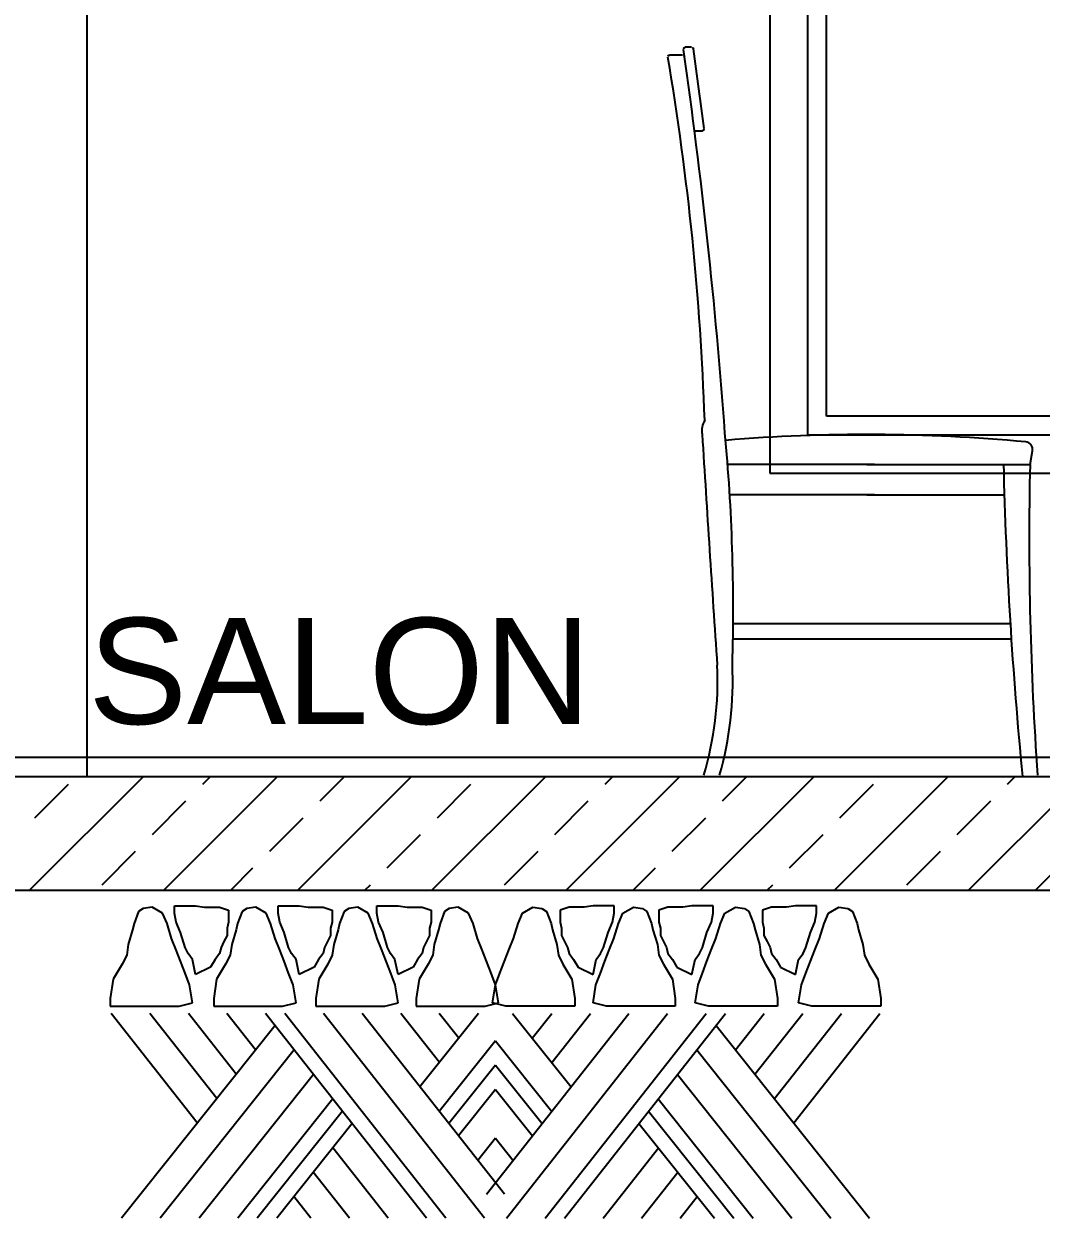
# Model space of a CAD drawing. Extents: x 182769.15 to 182771.38, y 101811.72 to 101812.21.
# Drawn here: x 182770.43882 to 182770.46563, y 101812.03063 to 101812.06212 of the extents above; entities that cross this region are included whole.
import ezdxf

# ---------------------------------------------------------------- set-up
doc = ezdxf.new("R2010")
doc.units = 0
doc.header["$MEASUREMENT"] = 0
for name, color, linetype in [('KOLON', 3, 'Continuous'), ('SIVA', 1, 'Continuous'), ('TARAMA', 15, 'Continuous'), ('tefriş', 21, 'Continuous'), ('YAZıMAHAL', 4, 'Continuous')]:
    doc.layers.add(name, color=color, linetype=linetype)
doc.styles.add('ARIAL', font='arial.ttf', dxfattribs={"height": 10})

msp = doc.modelspace()

# ---------------------------------------------------------------- linework, layer by layer
at = {"layer": 'KOLON'}
for p, q in [((182770.3504782387, 101812.0422767551), (182770.5724782387, 101812.0422767551)), ((182770.3554782387, 101812.0392767551), (182770.5274782387, 101812.0392767551))]:
    msp.add_line(p, q, dxfattribs=at)
at = {"layer": 'SIVA'}
for p, q in [((182770.4594782387, 101812.0512767551), (182770.4594782387, 101812.0908004537)), ((182770.4599782387, 101812.0517767551), (182770.4599782387, 101812.0908773613)), ((182770.4584782387, 101812.0906403302), (182770.4584782387, 101812.0502767551)), ((182770.4404782387, 101812.0862767551), (182770.4404782387, 101812.0422767551)), ((182770.4729782387, 101812.0517767551), (182770.4599782387, 101812.0517767551)), ((182770.4734782387, 101812.0512767551), (182770.4594782387, 101812.0512767551)), ((182770.4584782387, 101812.0502767551), (182770.5024782387, 101812.0502767551)), ((182770.5719782387, 101812.0427767551), (182770.3549782387, 101812.0427767551))]:
    msp.add_line(p, q, dxfattribs=at)
at = {"layer": 'TARAMA'}
for p, q in [((182770.4389686697, 101812.0392767551), (182770.4419686697, 101812.0422767551)), ((182770.4425042036, 101812.0392767551), (182770.4455042036, 101812.0422767551)), ((182770.443531439, 101812.0420717574), (182770.4437364367, 101812.0422767551)), ((182770.4460397376, 101812.0392767551), (182770.4490397375, 101812.0422767551)), ((182770.4466250312, 101812.0416298157), (182770.4472719706, 101812.0422767551)), ((182770.4495752715, 101812.0392767551), (182770.4525752715, 101812.0422767551)), ((182770.4531108054, 101812.0392767551), (182770.4561108054, 101812.0422767551)), ((182770.4541380407, 101812.0420717574), (182770.4543430384, 101812.0422767551)), ((182770.4566463393, 101812.0392767551), (182770.4596463393, 101812.0422767551)), ((182770.4572316329, 101812.0416298157), (182770.4578785723, 101812.0422767551)), ((182770.4601818732, 101812.0392767551), (182770.4631818732, 101812.0422767551)), ((182770.4637174071, 101812.0392767551), (182770.4667174071, 101812.0422767551)), ((182770.4647446425, 101812.0420717574), (182770.4649496401, 101812.0422767551)), ((182770.4391120216, 101812.041187874), (182770.4399959051, 101812.0420717574)), ((182770.4497186234, 101812.041187874), (182770.4506025068, 101812.0420717574)), ((182770.4603252251, 101812.041187874), (182770.4612091086, 101812.0420717574)), ((182770.4422056138, 101812.0407459322), (182770.4430894973, 101812.0416298157)), ((182770.4528122155, 101812.0407459322), (182770.453696099, 101812.0416298157)), ((182770.4634188173, 101812.0407459322), (182770.4643027007, 101812.0416298157)), ((182770.445299206, 101812.0403039905), (182770.4461830895, 101812.041187874)), ((182770.4559058077, 101812.0403039905), (182770.4567896912, 101812.041187874)), ((182770.4483927982, 101812.0398620487), (182770.4492766816, 101812.0407459322)), ((182770.4589993999, 101812.0398620487), (182770.4598832834, 101812.0407459322)), ((182770.4408797886, 101812.039420107), (182770.4417636721, 101812.0403039905)), ((182770.4514863903, 101812.039420107), (182770.4523702738, 101812.0403039905)), ((182770.462092992, 101812.039420107), (182770.4629768755, 101812.0403039905)), ((182770.4442719706, 101812.0392767551), (182770.4448572643, 101812.0398620487)), ((182770.4548785723, 101812.0392767551), (182770.455463866, 101812.0398620487)), ((182770.465485174, 101812.0392767551), (182770.4660704677, 101812.0398620487)), ((182770.4478075045, 101812.0392767551), (182770.4479508564, 101812.039420107)), ((182770.4584141062, 101812.0392767551), (182770.4585574581, 101812.039420107))]:
    msp.add_line(p, q, dxfattribs=at)
at = {"layer": 'tefriş'}
for p, q in [((182770.4564155568, 101812.0615051038), (182770.4562534466, 101812.0615051038)), ((182770.4558408399, 101812.0613051039), (182770.4561810255, 101812.0613051039)), ((182770.4564955023, 101812.0593051038), (182770.4567017932, 101812.0593051038)), ((182770.461238709, 101812.0505051038), (182770.4573683894, 101812.0505051038)), ((182770.461038709, 101812.0505051038), (182770.465338709, 101812.0505051038)), ((182770.461238709, 101812.0497051039), (182770.4574237722, 101812.0497051039)), ((182770.461038709, 101812.0497051039), (182770.4646613395, 101812.0497051039)), ((182770.4575139761, 101812.0463051039), (182770.4648189332, 101812.0463051039)), ((182770.4575091768, 101812.0459051038), (182770.4648442693, 101812.0459051038))]:
    msp.add_line(p, q, dxfattribs=at)
at = {"layer": 'tefriş', "color": 8}
msp.add_line((182770.465338709, 101812.0505051038), (182770.4654042244, 101812.0508619935), dxfattribs=at)
at = {"layer": 'tefriş', "color": 254, "linetype": 'Continuous'}
for p, q in [((182770.4419631033, 101812.0387897277), (182770.4418425833, 101812.0387118077)), ((182770.4421998033, 101812.0388302477), (182770.4419631033, 101812.0387897277)), ((182770.4424752633, 101812.0386712877), (182770.4421998033, 101812.0388302477)), ((182770.4427894433, 101812.0388676677), (182770.4431466833, 101812.0388676677)), ((182770.4427894433, 101812.0386712877), (182770.4427894433, 101812.0388676677)), ((182770.4431466833, 101812.0388676677), (182770.4433446633, 101812.0388676677)), ((182770.4433446633, 101812.0388676677), (182770.4435813833, 101812.0388302477)), ((182770.4435813833, 101812.0388302477), (182770.4439773433, 101812.0388302477)), ((182770.4439773433, 101812.0388302477), (182770.4442140633, 101812.0387492077)), ((182770.4442140633, 101812.0387492077), (182770.4442140633, 101812.0384343677)), ((182770.4446917833, 101812.0387897277), (182770.4445712833, 101812.0387118077)), ((182770.4449285033, 101812.0388302477), (182770.4446917833, 101812.0387897277)), ((182770.4452039633, 101812.0386712877), (182770.4449285033, 101812.0388302477)), ((182770.4455181433, 101812.0386712877), (182770.4455181433, 101812.0388676677)), ((182770.4455181433, 101812.0388676677), (182770.4458753833, 101812.0388676677)), ((182770.4458753833, 101812.0388676677), (182770.4460733633, 101812.0388676677)), ((182770.4460733633, 101812.0388676677), (182770.4463100633, 101812.0388302477)), ((182770.4463100633, 101812.0388302477), (182770.4467060433, 101812.0388302477)), ((182770.4467060433, 101812.0388302477), (182770.4469427433, 101812.0387492077)), ((182770.4469427433, 101812.0387492077), (182770.4469427433, 101812.0384343677)), ((182770.4473817433, 101812.0387897277), (182770.4472612433, 101812.0387118077)), ((182770.4476184633, 101812.0388302477), (182770.4473817433, 101812.0387897277)), ((182770.4478939233, 101812.0386712877), (182770.4476184633, 101812.0388302477)), ((182770.4481263233, 101812.0388676677), (182770.4484835633, 101812.0388676677)), ((182770.4481263233, 101812.0386712877), (182770.4481263233, 101812.0388676677)), ((182770.4484835633, 101812.0388676677), (182770.4486815433, 101812.0388676677)), ((182770.4486815433, 101812.0388676677), (182770.4489182633, 101812.0388302477)), ((182770.4489182633, 101812.0388302477), (182770.4493142233, 101812.0388302477)), ((182770.4493142233, 101812.0388302477), (182770.4495509433, 101812.0387492077)), ((182770.4495509433, 101812.0387492077), (182770.4495509433, 101812.0384343677)), ((182770.4500286833, 101812.0387897277), (182770.4499081633, 101812.0387118077)), ((182770.4502653833, 101812.0388302477), (182770.4500286833, 101812.0387897277)), ((182770.4505408433, 101812.0386712877), (182770.4502653833, 101812.0388302477)), ((182770.4519611433, 101812.0386712877), (182770.4522365833, 101812.0388302477)), ((182770.4522365833, 101812.0388302477), (182770.4524733033, 101812.0387897277)), ((182770.4524733033, 101812.0387897277), (182770.4525938233, 101812.0387118077)), ((182770.4531877633, 101812.0388302477), (182770.4529510433, 101812.0387492077)), ((182770.4529510433, 101812.0387492077), (182770.4529510433, 101812.0384343677)), ((182770.4535837233, 101812.0388302477), (182770.4531877633, 101812.0388302477)), ((182770.4538204433, 101812.0388676677), (182770.4535837233, 101812.0388302477)), ((182770.4540184233, 101812.0388676677), (182770.4538204433, 101812.0388676677)), ((182770.4543756433, 101812.0388676677), (182770.4540184233, 101812.0388676677)), ((182770.4543756433, 101812.0386712877), (182770.4543756433, 101812.0388676677)), ((182770.4546080633, 101812.0386712877), (182770.4548835233, 101812.0388302477)), ((182770.4548835233, 101812.0388302477), (182770.4551202233, 101812.0387897277)), ((182770.4551202233, 101812.0387897277), (182770.4552407433, 101812.0387118077)), ((182770.4557959433, 101812.0388302477), (182770.4555592233, 101812.0387492077)), ((182770.4555592233, 101812.0387492077), (182770.4555592233, 101812.0384343677)), ((182770.4561919033, 101812.0388302477), (182770.4557959433, 101812.0388302477)), ((182770.4564286233, 101812.0388676677), (182770.4561919033, 101812.0388302477)), ((182770.4566266033, 101812.0388676677), (182770.4564286233, 101812.0388676677)), ((182770.4569838433, 101812.0388676677), (182770.4566266033, 101812.0388676677)), ((182770.4569838433, 101812.0386712877), (182770.4569838433, 101812.0388676677)), ((182770.4572980233, 101812.0386712877), (182770.4575734833, 101812.0388302477)), ((182770.4575734833, 101812.0388302477), (182770.4578101833, 101812.0387897277)), ((182770.4578101833, 101812.0387897277), (182770.4579307033, 101812.0387118077)), ((182770.4585246433, 101812.0388302477), (182770.4582879233, 101812.0387492077)), ((182770.4582879233, 101812.0387492077), (182770.4582879233, 101812.0384343677)), ((182770.4589206033, 101812.0388302477), (182770.4585246433, 101812.0388302477)), ((182770.4591573233, 101812.0388676677), (182770.4589206033, 101812.0388302477)), ((182770.4593553033, 101812.0388676677), (182770.4591573233, 101812.0388676677)), ((182770.4597125233, 101812.0388676677), (182770.4593553033, 101812.0388676677)), ((182770.4597125233, 101812.0386712877), (182770.4597125233, 101812.0388676677)), ((182770.4600267233, 101812.0386712877), (182770.4603021633, 101812.0388302477)), ((182770.4603021633, 101812.0388302477), (182770.4605388833, 101812.0387897277)), ((182770.4605388833, 101812.0387897277), (182770.4606594033, 101812.0387118077)), ((182770.4418425833, 101812.0387118077), (182770.4417220833, 101812.0383938477)), ((182770.4425914633, 101812.0383938477), (182770.4424752633, 101812.0386712877)), ((182770.4428324833, 101812.0384343677), (182770.4427894433, 101812.0386712877)), ((182770.4429487033, 101812.0381569477), (182770.4428324833, 101812.0384343677)), ((182770.4442140633, 101812.0384343677), (182770.4441753233, 101812.0382754077)), ((182770.4445712833, 101812.0387118077), (182770.4444507633, 101812.0383938477)), ((182770.4453201633, 101812.0383938477), (182770.4452039633, 101812.0386712877)), ((182770.4455611833, 101812.0384343677), (182770.4455181433, 101812.0386712877)), ((182770.4456773833, 101812.0381569477), (182770.4455611833, 101812.0384343677)), ((182770.4469427433, 101812.0384343677), (182770.4469040233, 101812.0382754077)), ((182770.4472612433, 101812.0387118077), (182770.4471407233, 101812.0383938477)), ((182770.4480101233, 101812.0383938477), (182770.4478939233, 101812.0386712877)), ((182770.4481693633, 101812.0384343677), (182770.4481263233, 101812.0386712877)), ((182770.4482855833, 101812.0381569477), (182770.4481693633, 101812.0384343677)), ((182770.4495509433, 101812.0384343677), (182770.4495122033, 101812.0382754077)), ((182770.4499081633, 101812.0387118077), (182770.4497876433, 101812.0383938477)), ((182770.4506570433, 101812.0383938477), (182770.4505408433, 101812.0386712877)), ((182770.4518449433, 101812.0383938477), (182770.4519611433, 101812.0386712877)), ((182770.4525938233, 101812.0387118077), (182770.4527143233, 101812.0383938477)), ((182770.4529510433, 101812.0384343677), (182770.4529897833, 101812.0382754077)), ((182770.4542164033, 101812.0381569477), (182770.4543326033, 101812.0384343677)), ((182770.4543326033, 101812.0384343677), (182770.4543756433, 101812.0386712877)), ((182770.4544918633, 101812.0383938477), (182770.4546080633, 101812.0386712877)), ((182770.4552407433, 101812.0387118077), (182770.4553612433, 101812.0383938477)), ((182770.4555592233, 101812.0384343677), (182770.4555979633, 101812.0382754077)), ((182770.4568245833, 101812.0381569477), (182770.4569408033, 101812.0384343677)), ((182770.4569408033, 101812.0384343677), (182770.4569838433, 101812.0386712877)), ((182770.4571818233, 101812.0383938477), (182770.4572980233, 101812.0386712877)), ((182770.4579307033, 101812.0387118077), (182770.4580512033, 101812.0383938477)), ((182770.4582879233, 101812.0384343677), (182770.4583266633, 101812.0382754077)), ((182770.4595532833, 101812.0381569477), (182770.4596694833, 101812.0384343677)), ((182770.4596694833, 101812.0384343677), (182770.4597125233, 101812.0386712877)), ((182770.4599105033, 101812.0383938477), (182770.4600267233, 101812.0386712877)), ((182770.4606594033, 101812.0387118077), (182770.4607799033, 101812.0383938477)), ((182770.4416833433, 101812.0382348677), (182770.4415671233, 101812.0378421077)), ((182770.4417220833, 101812.0383938477), (182770.4416833433, 101812.0382348677)), ((182770.4427119833, 101812.0379979677), (182770.4425914633, 101812.0383938477)), ((182770.4430692033, 101812.0377610677), (182770.4429487033, 101812.0381569477)), ((182770.4441753233, 101812.0382754077), (182770.4441753233, 101812.0380790277)), ((182770.4444120433, 101812.0382348677), (182770.4442958233, 101812.0378421077)), ((182770.4444507633, 101812.0383938477), (182770.4444120433, 101812.0382348677)), ((182770.4454406833, 101812.0379979677), (182770.4453201633, 101812.0383938477)), ((182770.4457979033, 101812.0377610677), (182770.4456773833, 101812.0381569477)), ((182770.4469040233, 101812.0382754077), (182770.4469040233, 101812.0380790277)), ((182770.4471020033, 101812.0382348677), (182770.4469857833, 101812.0378421077)), ((182770.4471407233, 101812.0383938477), (182770.4471020033, 101812.0382348677)), ((182770.4481306433, 101812.0379979677), (182770.4480101233, 101812.0383938477)), ((182770.4484060833, 101812.0377610677), (182770.4482855833, 101812.0381569477)), ((182770.4495122033, 101812.0382754077), (182770.4495122033, 101812.0380790277)), ((182770.4497489233, 101812.0382348677), (182770.4496327033, 101812.0378421077)), ((182770.4497876433, 101812.0383938477), (182770.4497489233, 101812.0382348677)), ((182770.4507775633, 101812.0379979677), (182770.4506570433, 101812.0383938477)), ((182770.4517244233, 101812.0379979677), (182770.4518449433, 101812.0383938477)), ((182770.4527143233, 101812.0383938477), (182770.4527530633, 101812.0382348677)), ((182770.4527530633, 101812.0382348677), (182770.4528692633, 101812.0378421077)), ((182770.4529897833, 101812.0382754077), (182770.4529897833, 101812.0380790277)), ((182770.4540959033, 101812.0377610677), (182770.4542164033, 101812.0381569477)), ((182770.4543713433, 101812.0379979677), (182770.4544918633, 101812.0383938477)), ((182770.4553612433, 101812.0383938477), (182770.4553999833, 101812.0382348677)), ((182770.4553999833, 101812.0382348677), (182770.4555162033, 101812.0378421077)), ((182770.4555979633, 101812.0382754077), (182770.4555979633, 101812.0380790277)), ((182770.4567040833, 101812.0377610677), (182770.4568245833, 101812.0381569477)), ((182770.4570613033, 101812.0379979677), (182770.4571818233, 101812.0383938477)), ((182770.4580512033, 101812.0383938477), (182770.4580899433, 101812.0382348677)), ((182770.4580899433, 101812.0382348677), (182770.4582061633, 101812.0378421077)), ((182770.4583266633, 101812.0382754077), (182770.4583266633, 101812.0380790277)), ((182770.4594327833, 101812.0377610677), (182770.4595532833, 101812.0381569477)), ((182770.4597900033, 101812.0379979677), (182770.4599105033, 101812.0383938477)), ((182770.4607799033, 101812.0383938477), (182770.4608186433, 101812.0382348677)), ((182770.4608186433, 101812.0382348677), (182770.4609348433, 101812.0378421077)), ((182770.4415671233, 101812.0378421077), (182770.4415284033, 101812.0375646877)), ((182770.4428281833, 101812.0377236677), (182770.4427119833, 101812.0379979677)), ((182770.4440935433, 101812.0379200477), (182770.4440160633, 101812.0377610677)), ((182770.4441753233, 101812.0380790277), (182770.4440935433, 101812.0379200477)), ((182770.4442958233, 101812.0378421077), (182770.4442571033, 101812.0375646877)), ((182770.4455568833, 101812.0377236677), (182770.4454406833, 101812.0379979677)), ((182770.4468222433, 101812.0379200477), (182770.4467447633, 101812.0377610677)), ((182770.4469040233, 101812.0380790277), (182770.4468222433, 101812.0379200477)), ((182770.4469857833, 101812.0378421077), (182770.4469470633, 101812.0375646877)), ((182770.4482468433, 101812.0377236677), (182770.4481306433, 101812.0379979677)), ((182770.4494304233, 101812.0379200477), (182770.4493529633, 101812.0377610677)), ((182770.4495122033, 101812.0380790277), (182770.4494304233, 101812.0379200477)), ((182770.4496327033, 101812.0378421077), (182770.4495939833, 101812.0375646877)), ((182770.4508937633, 101812.0377236677), (182770.4507775633, 101812.0379979677)), ((182770.4516082233, 101812.0377236677), (182770.4517244233, 101812.0379979677)), ((182770.4528692633, 101812.0378421077), (182770.4529080033, 101812.0375646877)), ((182770.4529897833, 101812.0380790277), (182770.4530715633, 101812.0379200477)), ((182770.4530715633, 101812.0379200477), (182770.4531490233, 101812.0377610677)), ((182770.4542551433, 101812.0377236677), (182770.4543713433, 101812.0379979677)), ((182770.4555162033, 101812.0378421077), (182770.4555549233, 101812.0375646877)), ((182770.4555979633, 101812.0380790277), (182770.4556797433, 101812.0379200477)), ((182770.4556797433, 101812.0379200477), (182770.4557572233, 101812.0377610677)), ((182770.4569451033, 101812.0377236677), (182770.4570613033, 101812.0379979677)), ((182770.4582061633, 101812.0378421077), (182770.4582448833, 101812.0375646877)), ((182770.4583266633, 101812.0380790277), (182770.4584084433, 101812.0379200477)), ((182770.4584084433, 101812.0379200477), (182770.4584859033, 101812.0377610677)), ((182770.4596738033, 101812.0377236677), (182770.4597900033, 101812.0379979677)), ((182770.4609348433, 101812.0378421077), (182770.4609735833, 101812.0375646877)), ((182770.4415284033, 101812.0375646877), (182770.4414078833, 101812.0373277877)), ((182770.4429487033, 101812.0374057077), (182770.4428281833, 101812.0377236677)), ((182770.4431466833, 101812.0376052077), (182770.4430692033, 101812.0377610677)), ((182770.4432628833, 101812.0374462277), (182770.4431466833, 101812.0376052077)), ((182770.4439773433, 101812.0376052077), (182770.4438568233, 101812.0374462277)), ((182770.4440160633, 101812.0377610677), (182770.4439773433, 101812.0376052077)), ((182770.4442571033, 101812.0375646877), (182770.4441365833, 101812.0373277877)), ((182770.4456773833, 101812.0374057077), (182770.4455568833, 101812.0377236677)), ((182770.4458753833, 101812.0376052077), (182770.4457979033, 101812.0377610677)), ((182770.4459915833, 101812.0374462277), (182770.4458753833, 101812.0376052077)), ((182770.4467060433, 101812.0376052077), (182770.4465855233, 101812.0374462277)), ((182770.4467447633, 101812.0377610677), (182770.4467060433, 101812.0376052077)), ((182770.4469470633, 101812.0375646877), (182770.4468265433, 101812.0373277877)), ((182770.4483673633, 101812.0374057077), (182770.4482468433, 101812.0377236677)), ((182770.4484835633, 101812.0376052077), (182770.4484060833, 101812.0377610677)), ((182770.4485997633, 101812.0374462277), (182770.4484835633, 101812.0376052077)), ((182770.4493142233, 101812.0376052077), (182770.4491937033, 101812.0374462277)), ((182770.4493529633, 101812.0377610677), (182770.4493142233, 101812.0376052077)), ((182770.4495939833, 101812.0375646877), (182770.4494734633, 101812.0373277877)), ((182770.4510142833, 101812.0374057077), (182770.4508937633, 101812.0377236677)), ((182770.4514877033, 101812.0374057077), (182770.4516082233, 101812.0377236677)), ((182770.4529080033, 101812.0375646877), (182770.4530285233, 101812.0373277877)), ((182770.4531490233, 101812.0377610677), (182770.4531877633, 101812.0376052077)), ((182770.4531877633, 101812.0376052077), (182770.4533082833, 101812.0374462277)), ((182770.4539022233, 101812.0374462277), (182770.4540184233, 101812.0376052077)), ((182770.4540184233, 101812.0376052077), (182770.4540959033, 101812.0377610677)), ((182770.4541346233, 101812.0374057077), (182770.4542551433, 101812.0377236677)), ((182770.4555549233, 101812.0375646877), (182770.4556754433, 101812.0373277877)), ((182770.4557572233, 101812.0377610677), (182770.4557959433, 101812.0376052077)), ((182770.4557959433, 101812.0376052077), (182770.4559164633, 101812.0374462277)), ((182770.4565104033, 101812.0374462277), (182770.4566266033, 101812.0376052077)), ((182770.4566266033, 101812.0376052077), (182770.4567040833, 101812.0377610677)), ((182770.4568245833, 101812.0374057077), (182770.4569451033, 101812.0377236677)), ((182770.4582448833, 101812.0375646877), (182770.4583654033, 101812.0373277877)), ((182770.4584859033, 101812.0377610677), (182770.4585246433, 101812.0376052077)), ((182770.4585246433, 101812.0376052077), (182770.4586451633, 101812.0374462277)), ((182770.4592391033, 101812.0374462277), (182770.4593553033, 101812.0376052077)), ((182770.4593553033, 101812.0376052077), (182770.4594327833, 101812.0377610677)), ((182770.4595532833, 101812.0374057077), (182770.4596738033, 101812.0377236677)), ((182770.4609735833, 101812.0375646877), (182770.4610941033, 101812.0373277877)), ((182770.4414078833, 101812.0373277877), (182770.4411711633, 101812.0369319077)), ((182770.4430692033, 101812.0370908877), (182770.4429487033, 101812.0374057077)), ((182770.4433446633, 101812.0370503477), (182770.4432628833, 101812.0374462277)), ((182770.4437406233, 101812.0372498477), (182770.4433446633, 101812.0370503477)), ((182770.4438568233, 101812.0374462277), (182770.4437406233, 101812.0372498477)), ((182770.4441365833, 101812.0373277877), (182770.4438998633, 101812.0369319077)), ((182770.4457979033, 101812.0370908877), (182770.4456773833, 101812.0374057077)), ((182770.4460733633, 101812.0370503477), (182770.4459915833, 101812.0374462277)), ((182770.4464693233, 101812.0372498477), (182770.4460733633, 101812.0370503477)), ((182770.4465855233, 101812.0374462277), (182770.4464693233, 101812.0372498477)), ((182770.4468265433, 101812.0373277877), (182770.4465898233, 101812.0369319077)), ((182770.4484878633, 101812.0370908877), (182770.4483673633, 101812.0374057077)), ((182770.4486815433, 101812.0370503477), (182770.4485997633, 101812.0374462277)), ((182770.4490775033, 101812.0372498477), (182770.4486815433, 101812.0370503477)), ((182770.4491937033, 101812.0374462277), (182770.4490775033, 101812.0372498477)), ((182770.4494734633, 101812.0373277877), (182770.4492367433, 101812.0369319077)), ((182770.4511347833, 101812.0370908877), (182770.4510142833, 101812.0374057077)), ((182770.4513672033, 101812.0370908877), (182770.4514877033, 101812.0374057077)), ((182770.4530285233, 101812.0373277877), (182770.4532652433, 101812.0369319077)), ((182770.4533082833, 101812.0374462277), (182770.4534244833, 101812.0372498477)), ((182770.4534244833, 101812.0372498477), (182770.4538204433, 101812.0370503477)), ((182770.4538204433, 101812.0370503477), (182770.4539022233, 101812.0374462277)), ((182770.4540141233, 101812.0370908877), (182770.4541346233, 101812.0374057077)), ((182770.4556754433, 101812.0373277877), (182770.4559121633, 101812.0369319077)), ((182770.4559164633, 101812.0374462277), (182770.4560326633, 101812.0372498477)), ((182770.4560326633, 101812.0372498477), (182770.4564286233, 101812.0370503477)), ((182770.4564286233, 101812.0370503477), (182770.4565104033, 101812.0374462277)), ((182770.4567040833, 101812.0370908877), (182770.4568245833, 101812.0374057077)), ((182770.4583654033, 101812.0373277877), (182770.4586021233, 101812.0369319077)), ((182770.4586451633, 101812.0374462277), (182770.4587613633, 101812.0372498477)), ((182770.4587613633, 101812.0372498477), (182770.4591573233, 101812.0370503477)), ((182770.4591573233, 101812.0370503477), (182770.4592391033, 101812.0374462277)), ((182770.4594327833, 101812.0370908877), (182770.4595532833, 101812.0374057077)), ((182770.4610941033, 101812.0373277877), (182770.4613308033, 101812.0369319077)), ((182770.4411711633, 101812.0369319077), (182770.4410937033, 101812.0364206877)), ((182770.4431854033, 101812.0367760477), (182770.4430692033, 101812.0370908877)), ((182770.4438998633, 101812.0369319077), (182770.4438224033, 101812.0364206877)), ((182770.4459141033, 101812.0367760477), (182770.4457979033, 101812.0370908877)), ((182770.4465898233, 101812.0369319077), (182770.4465123633, 101812.0364206877)), ((182770.4486040633, 101812.0367760477), (182770.4484878633, 101812.0370908877)), ((182770.4492367433, 101812.0369319077), (182770.4491592833, 101812.0364206877)), ((182770.4512509833, 101812.0367760477), (182770.4511347833, 101812.0370908877)), ((182770.4512509833, 101812.0367760477), (182770.4513672033, 101812.0370908877)), ((182770.4532652433, 101812.0369319077), (182770.4533427033, 101812.0364206877)), ((182770.4538979033, 101812.0367760477), (182770.4540141233, 101812.0370908877)), ((182770.4559121633, 101812.0369319077), (182770.4559896233, 101812.0364206877)), ((182770.4565878833, 101812.0367760477), (182770.4567040833, 101812.0370908877)), ((182770.4586021233, 101812.0369319077), (182770.4586795833, 101812.0364206877)), ((182770.4593165633, 101812.0367760477), (182770.4594327833, 101812.0370908877)), ((182770.4613308033, 101812.0369319077), (182770.4614082833, 101812.0364206877)), ((182770.4432628833, 101812.0363022277), (182770.4431854033, 101812.0367760477)), ((182770.4459915833, 101812.0363022277), (182770.4459141033, 101812.0367760477)), ((182770.4486815433, 101812.0363022277), (182770.4486040633, 101812.0367760477)), ((182770.4511735233, 101812.0363022277), (182770.4512509833, 101812.0367760477)), ((182770.4513284633, 101812.0363022277), (182770.4512509833, 101812.0367760477)), ((182770.4538204433, 101812.0363022277), (182770.4538979033, 101812.0367760477)), ((182770.4565104033, 101812.0363022277), (182770.4565878833, 101812.0367760477)), ((182770.4592391033, 101812.0363022277), (182770.4593165633, 101812.0367760477)), ((182770.4410937033, 101812.0364206877), (182770.4410937033, 101812.0362211877)), ((182770.4410937033, 101812.0362211877), (182770.4416446033, 101812.0362211877)), ((182770.4416446033, 101812.0362211877), (182770.4420405633, 101812.0362211877)), ((182770.4420405633, 101812.0362211877), (182770.4423160233, 101812.0362211877)), ((182770.4423160233, 101812.0362211877), (182770.4429099633, 101812.0362211877)), ((182770.4429099633, 101812.0362211877), (182770.4432628833, 101812.0363022277)), ((182770.4438224033, 101812.0364206877), (182770.4438224033, 101812.0362211877)), ((182770.4438224033, 101812.0362211877), (182770.4443733033, 101812.0362211877)), ((182770.4443733033, 101812.0362211877), (182770.4447692633, 101812.0362211877)), ((182770.4447692633, 101812.0362211877), (182770.4450447233, 101812.0362211877)), ((182770.4450447233, 101812.0362211877), (182770.4456386633, 101812.0362211877)), ((182770.4456386633, 101812.0362211877), (182770.4459915833, 101812.0363022277)), ((182770.4465123633, 101812.0364206877), (182770.4465123633, 101812.0362211877)), ((182770.4465123633, 101812.0362211877), (182770.4470632633, 101812.0362211877)), ((182770.4470632633, 101812.0362211877), (182770.4474592233, 101812.0362211877)), ((182770.4474592233, 101812.0362211877), (182770.4477346833, 101812.0362211877)), ((182770.4477346833, 101812.0362211877), (182770.4483286233, 101812.0362211877)), ((182770.4483286233, 101812.0362211877), (182770.4486815433, 101812.0363022277)), ((182770.4491592833, 101812.0364206877), (182770.4491592833, 101812.0362211877)), ((182770.4491592833, 101812.0362211877), (182770.4497101833, 101812.0362211877)), ((182770.4497101833, 101812.0362211877), (182770.4501061433, 101812.0362211877)), ((182770.4501061433, 101812.0362211877), (182770.4503816033, 101812.0362211877)), ((182770.4503816033, 101812.0362211877), (182770.4509755433, 101812.0362211877)), ((182770.4509755433, 101812.0362211877), (182770.4513284633, 101812.0363022277)), ((182770.4515264433, 101812.0362211877), (182770.4511735233, 101812.0363022277)), ((182770.4521203833, 101812.0362211877), (182770.4515264433, 101812.0362211877)), ((182770.4523958433, 101812.0362211877), (182770.4521203833, 101812.0362211877)), ((182770.4527918033, 101812.0362211877), (182770.4523958433, 101812.0362211877)), ((182770.4533427033, 101812.0362211877), (182770.4527918033, 101812.0362211877)), ((182770.4533427033, 101812.0364206877), (182770.4533427033, 101812.0362211877)), ((182770.4541733633, 101812.0362211877), (182770.4538204433, 101812.0363022277)), ((182770.4547673033, 101812.0362211877), (182770.4541733633, 101812.0362211877)), ((182770.4550427633, 101812.0362211877), (182770.4547673033, 101812.0362211877)), ((182770.4554387233, 101812.0362211877), (182770.4550427633, 101812.0362211877)), ((182770.4559896233, 101812.0362211877), (182770.4554387233, 101812.0362211877)), ((182770.4559896233, 101812.0364206877), (182770.4559896233, 101812.0362211877)), ((182770.4568633233, 101812.0362211877), (182770.4565104033, 101812.0363022277)), ((182770.4574572633, 101812.0362211877), (182770.4568633233, 101812.0362211877)), ((182770.4577327233, 101812.0362211877), (182770.4574572633, 101812.0362211877)), ((182770.4581286833, 101812.0362211877), (182770.4577327233, 101812.0362211877)), ((182770.4586795833, 101812.0362211877), (182770.4581286833, 101812.0362211877)), ((182770.4586795833, 101812.0364206877), (182770.4586795833, 101812.0362211877)), ((182770.4595920233, 101812.0362211877), (182770.4592391033, 101812.0363022277)), ((182770.4601859633, 101812.0362211877), (182770.4595920233, 101812.0362211877)), ((182770.4604614233, 101812.0362211877), (182770.4601859633, 101812.0362211877)), ((182770.4608573833, 101812.0362211877), (182770.4604614233, 101812.0362211877)), ((182770.4614082833, 101812.0362211877), (182770.4608573833, 101812.0362211877)), ((182770.4614082833, 101812.0364206877), (182770.4614082833, 101812.0362211877)), ((182770.4433906433, 101812.0331385677), (182770.4411184633, 101812.0360281077)), ((182770.4439025433, 101812.0337818077), (182770.4421361833, 101812.0360281077)), ((182770.4444144433, 101812.0344250677), (182770.4431539033, 101812.0360281077)), ((182770.4449263233, 101812.0350683077), (182770.4441716033, 101812.0360281077)), ((182770.4494355633, 101812.0306281077), (182770.4451893233, 101812.0360281077)), ((182770.4499444233, 101812.0306281077), (182770.4456981633, 101812.0360281077)), ((182770.4509621233, 101812.0306281077), (182770.4467158833, 101812.0360281077)), ((182770.4514864033, 101812.0312556077), (182770.4477335833, 101812.0360281077)), ((182770.4497705833, 101812.0347318677), (182770.4487513033, 101812.0360281077)), ((182770.4508021233, 101812.0360281077), (182770.4492587033, 101812.0340886277)), ((182770.4502824833, 101812.0353751277), (182770.4497690033, 101812.0360281077)), ((182770.4510155633, 101812.0312556077), (182770.4547683833, 101812.0360281077)), ((182770.4515398433, 101812.0306281077), (182770.4557861033, 101812.0360281077)), ((182770.4516998633, 101812.0360281077), (182770.4532432833, 101812.0340886277)), ((182770.4522195033, 101812.0353751277), (182770.4527329633, 101812.0360281077)), ((182770.4525575633, 101812.0306281077), (182770.4568038233, 101812.0360281077)), ((182770.4527314033, 101812.0347318677), (182770.4537506833, 101812.0360281077)), ((182770.4530664233, 101812.0306281077), (182770.4573126633, 101812.0360281077)), ((182770.4575756433, 101812.0350683077), (182770.4583303833, 101812.0360281077)), ((182770.4580875433, 101812.0344250677), (182770.4593480833, 101812.0360281077)), ((182770.4585994433, 101812.0337818077), (182770.4603658033, 101812.0360281077)), ((182770.4591113433, 101812.0331385677), (182770.4613835033, 101812.0360281077)), ((182770.4454382233, 101812.0357115677), (182770.4413928633, 101812.0306281077)), ((182770.4570637633, 101812.0357115677), (182770.4611091233, 101812.0306281077)), ((182770.4512509833, 101812.0353074077), (182770.4497668433, 101812.0334424077)), ((182770.4512509833, 101812.0353074077), (182770.4527351433, 101812.0334424077)), ((182770.4459463633, 101812.0350653477), (182770.4424152633, 101812.0306281077)), ((182770.4565556033, 101812.0350653477), (182770.4600867233, 101812.0306281077)), ((182770.4512509833, 101812.0346650277), (182770.4500209233, 101812.0331192877)), ((182770.4512509833, 101812.0346650277), (182770.4524810633, 101812.0331192877)), ((182770.4464545233, 101812.0344191277), (182770.4434376633, 101812.0306281077)), ((182770.4560474633, 101812.0344191277), (182770.4590643233, 101812.0306281077)), ((182770.4512509833, 101812.0340226477), (182770.4502749833, 101812.0327961877)), ((182770.4512509833, 101812.0340226477), (182770.4522270033, 101812.0327961877)), ((182770.4469626633, 101812.0337729277), (182770.4444600633, 101812.0306281077)), ((182770.4555393233, 101812.0337729277), (182770.4580419233, 101812.0306281077)), ((182770.4472167433, 101812.0334498077), (182770.4449712633, 101812.0306281077)), ((182770.4552852433, 101812.0334498077), (182770.4575307233, 101812.0306281077)), ((182770.4474708033, 101812.0331267077), (182770.4454824633, 101812.0306281077)), ((182770.4550311633, 101812.0331267077), (182770.4570195233, 101812.0306281077)), ((182770.4484178633, 101812.0306281077), (182770.4469589233, 101812.0324834477)), ((182770.4512509833, 101812.0327378877), (182770.4507831433, 101812.0321499677)), ((182770.4512509833, 101812.0327378877), (182770.4517188433, 101812.0321499677)), ((182770.4540841233, 101812.0306281077), (182770.4555430633, 101812.0324834477)), ((182770.4474001433, 101812.0306281077), (182770.4464470233, 101812.0318402077)), ((182770.4551018433, 101812.0306281077), (182770.4560549633, 101812.0318402077)), ((182770.4463824433, 101812.0306281077), (182770.4459351233, 101812.0311969477)), ((182770.4561195433, 101812.0306281077), (182770.4565668433, 101812.0311969477))]:
    msp.add_line(p, q, dxfattribs=at)
at = {"layer": 'tefriş'}
for centre, radius, start, end in [((182770.4562534466, 101812.0614551038), 5e-05, 90, 188.1739626536103), ((182770.3123286, 101812.0407819739), 0.1453519936890974, 4.16554853667826, 8.173962653610289), ((182770.4564155568, 101812.0614551038), 4.999999999996418e-05, 8.179626551198488, 90), ((182770.3125917373, 101812.0407819739), 0.1453519936890974, 7.343885680974577, 8.179626551198488), ((182770.4558408399, 101812.0612551039), 5e-05, 90, 189.6446336453656), ((182770.3851407467, 101812.0492404221), 0.07166370688115409, 1.938369340975478, 9.64463364536557), ((182770.4561810255, 101812.0612551039), 4.999999999996649e-05, 8.099959342289283, 90), ((182770.4567017932, 101812.0593551038), 5e-05, 270, 7.343885680974577), ((182770.4572253978, 101812.0513938156), 0.0005353684303834776, 149.6398636329323, 189.7504442245819), ((182770.4081683134, 101812.0466971336), 0.04934721982397888, 358.2921539429231, 5.39884073825804), ((182771.3938348989, 101812.1091682983), 0.9389219282218114, 183.5333392771868, 183.9061131463643), ((182770.461038709, 101812.0065101479), 0.04478328862800941, 84.63466589499285, 94.76927923406757), ((182770.4652075115, 101812.0508981047), 0.000200000000000038, 349.5978354587755, 84.63466589499285), ((182770.576916357, 101812.0532045934), 0.1123095516633985, 181.3693865387789, 185.5837764732418), ((182770.5534600457, 101812.0485519657), 0.0881429789547663, 178.7302912438107, 184.0640676839379), ((182770.4484422131, 101812.0447938288), 0.008661731655852885, 343.3021756775805, 2.736325848683693), ((182770.4484422131, 101812.0447938288), 0.009061731655852797, 344.0593660986078, 2.736325848683693)]:
    msp.add_arc(centre, radius, start, end, dxfattribs=at)

# ---------------------------------------------------------------- texts
at = {"layer": 'YAZıMAHAL', "style": 'ARIAL'}
msp.add_text('SALON', height=0.0028, dxfattribs=at).set_placement((182770.4405131544, 101812.0436578785))

doc.saveas('drawing.dxf')
